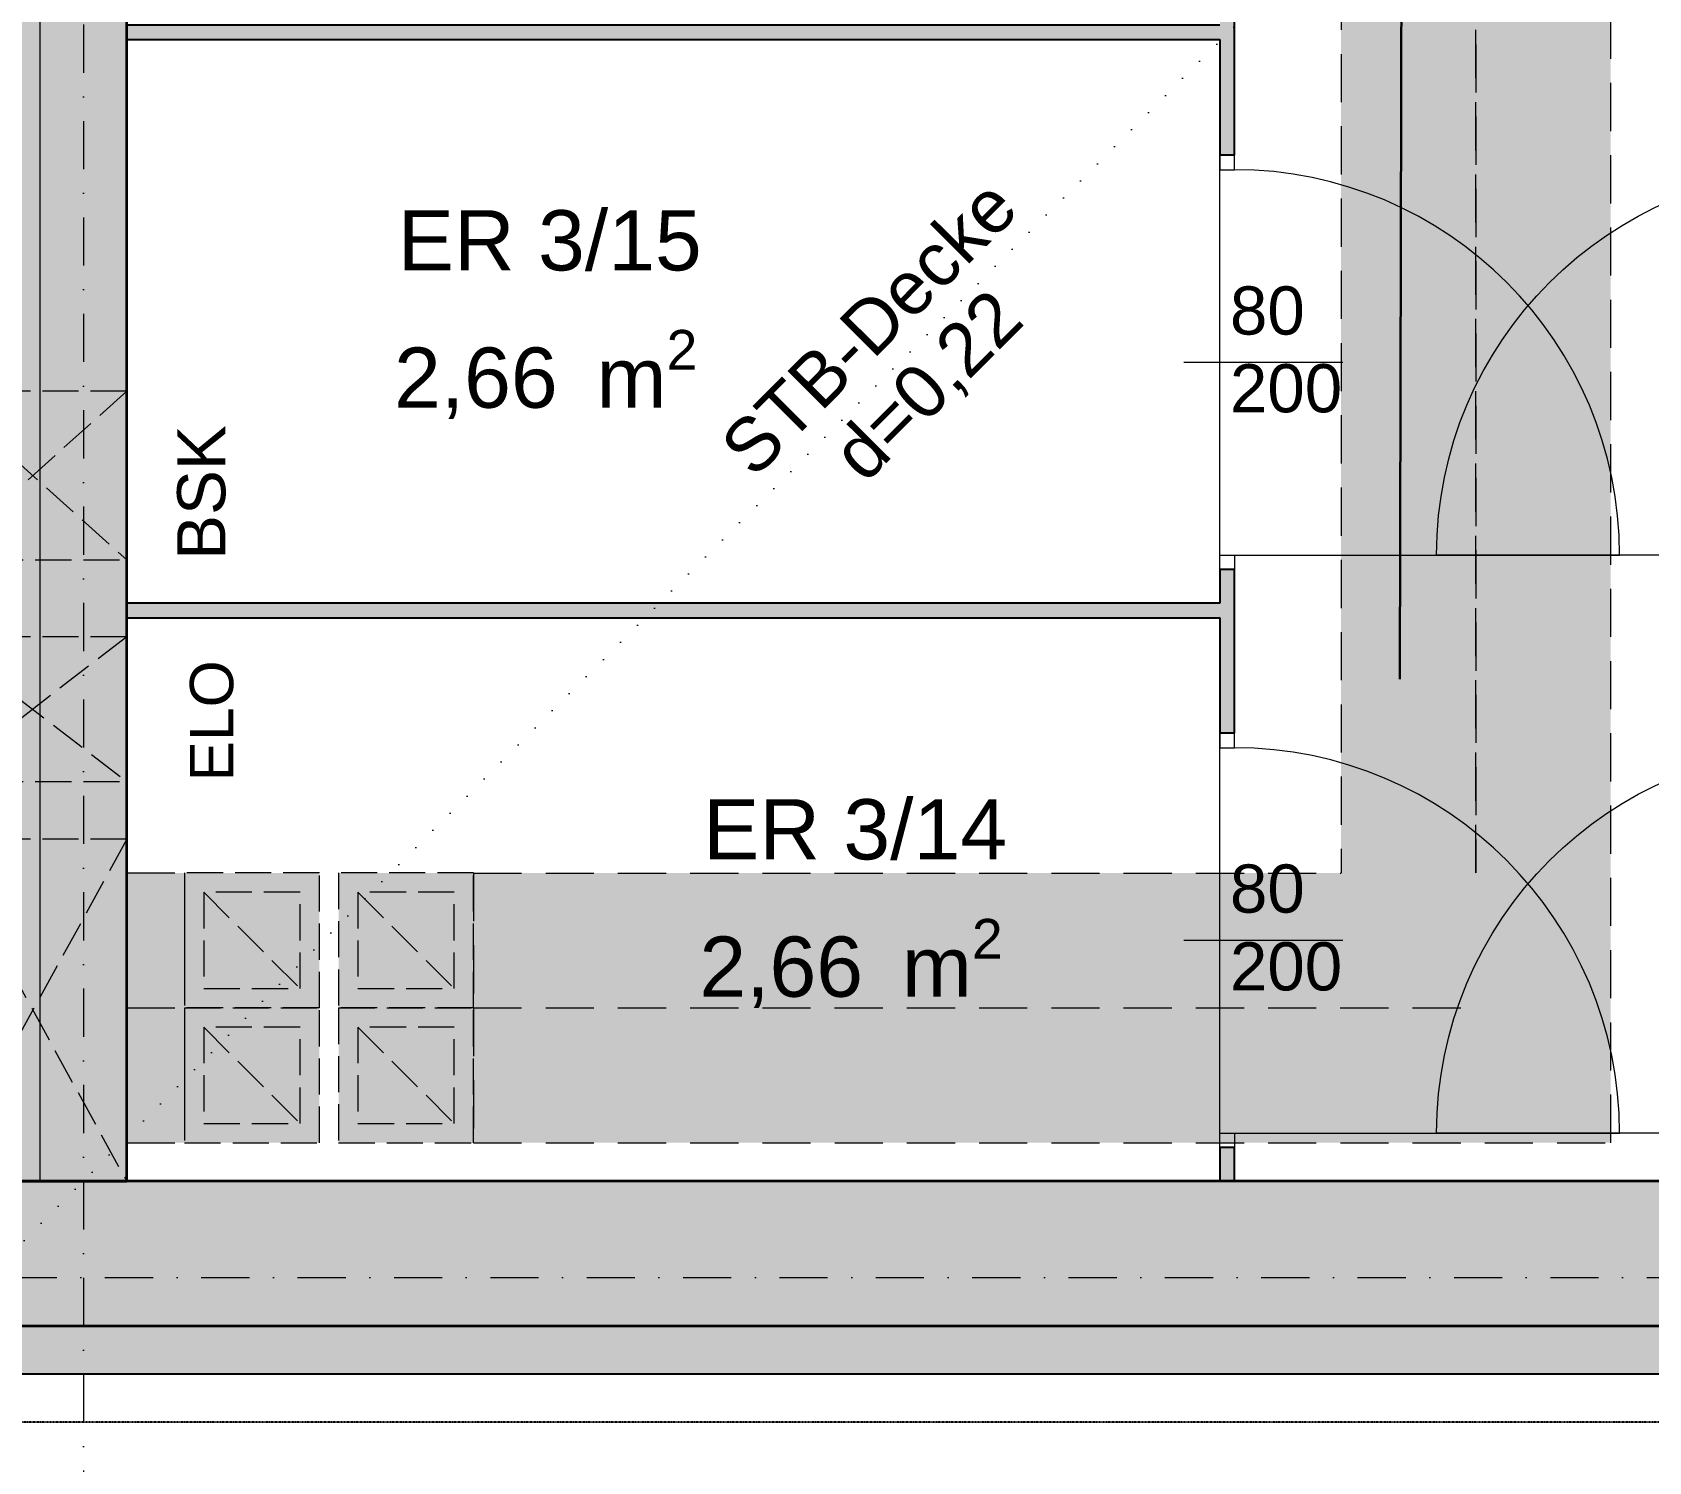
# Model space of a CAD drawing. Header units: millimetres. Extents: x 32522367 to 32638135, y 41424826 to 41540167.
# Drawn here: x 32602223 to 32605579, y 41441631 to 41444598 of the extents above; entities that cross this region are included whole.
import ezdxf
from ezdxf.enums import TextEntityAlignment as Align

# ---------------------------------------------------------------- set-up
doc = ezdxf.new("R2010")
doc.units = ezdxf.units.MM
for name, pattern in [('Punktlinie weit', [0.05, 0, -0.05]), ('Raster', [0.2, 0.1, -0.05, 0, -0.05]), ('Strichlinie eng', [0.1, 0.075, -0.025]), ('Strichlinie mittel', [0.15, 0.1, -0.05]), ('Strichlinie weit', [0.2, 0.15, -0.05]), ('Untersicht', [0.1, 0.075, -0.025])]:
    doc.linetypes.add(name, pattern=pattern)
for name, color, linetype in [('000 Achsraster Haupt', 251, 'Continuous'), ('110 Wand Aussen', 251, 'Continuous'), ('120 Wand Innen tragend', 251, 'Continuous'), ('130 Wand Innen', 251, 'Continuous'), ('220 Bodenaufbau', 251, 'Continuous'), ('240 Unterdaemmung', 251, 'Continuous'), ('715 Lueftung', 251, 'Continuous'), ('811 Raum 2.Erschließung_ Nebenräume_Allg.räume_Technik', 251, 'Continuous'), ('955 Polierplan Beschriftung', 251, 'Continuous'), ('Archicad Tür-Marker', 251, 'Continuous'), ('Archicad Türen', 251, 'Continuous')]:
    doc.layers.add(name, color=color, linetype=linetype)
for name, color, linetype, lineweight in [('000 Achsraster Haupt_Stift_Nr__1', 251, 'Continuous', 13), ('110 Wand Aussen_Stift_Nr__24', 251, 'Continuous', 13), ('110 Wand Aussen_Stift_Nr__29', 251, 'Continuous', 13), ('110 Wand Aussen_Stift_Nr__7', 251, 'Continuous', 25), ('110 Wand Aussen_Stift_Nr__8', 251, 'Continuous', 35), ('120 Wand Innen tragend_Stift_Nr__1', 251, 'Continuous', 13), ('120 Wand Innen tragend_Stift_Nr__24', 251, 'Continuous', 13), ('120 Wand Innen tragend_Stift_Nr__4', 251, 'Continuous', 35), ('120 Wand Innen tragend_Stift_Nr__6', 251, 'Continuous', 13), ('130 Wand Innen_Stift_Nr__26', 251, 'Continuous', 13), ('130 Wand Innen_Stift_Nr__7', 251, 'Continuous', 25), ('220 Bodenaufbau_Stift_Nr__19', 251, 'Continuous', 0), ('240 Unterdaemmung_Stift_Nr__6', 251, 'Continuous', 13), ('681 Fluchtlinien_Stift_Nr__10', 251, 'Continuous', 25), ('715 Lueftung_Stift_Nr__103', 251, 'Continuous', 18), ('715 Lueftung_Stift_Nr__104', 251, 'Continuous', 18), ('955 Polierplan Beschriftung_Stift_Nr__1', 251, 'Continuous', 13), ('956 Durchbruch Beschriftung_Stift_Nr__61', 251, 'Continuous', 25), ('970 Brandschutz Beschriftung.Texte_ Bemaßung_ Symbole_ Fluchtwege_Stift_Nr__101', 251, 'Continuous', 50), ('Archicad Raumstempel_Stift_Nr__1', 251, 'Continuous', 13), ('Archicad Tür-Marker_Stift_Nr__1', 251, 'Continuous', 13), ('Archicad Türen_Stift_Nr__1', 251, 'Continuous', 13), ('Archicad Türen_Stift_Nr__7', 251, 'Continuous', 25)]:
    doc.layers.add(name, color=color, linetype=linetype, lineweight=lineweight)
doc.layers.add('E_NACHRTECH', color=3, linetype='Continuous', true_color=0x00fa00)
doc.styles.add('ERSTELLTER_STIL_1', font='arial.ttf')

# ---------------------------------------------------------------- blocks, each defined once
blk = doc.blocks.new('ER 3_14__141', base_point=(56.1069, -15.3245))
at = {"layer": 'Archicad Raumstempel_Stift_Nr__1', "color": 7, "lineweight": 13, "insert": (55.6955, -15.261), "char_height": 0.125, "attachment_point": 1, "rotation": 343.6401, "style": 'ERSTELLTER_STIL_1'}
blk.add_mtext('\\A1;{\\pql;\\pt0,0.05;\\fArial|b0|i0|c0|p0;\\W1.000000;2,66\\fArial|b0|i0|c0|p0;\\W1.000000;\\A1{\\H.66x;\\S^  ;}\\fArial|b0|i0|c0|p0;\\W1.000000; m\\fArial|b0|i0|c0|p0;\\W1.000000;\\A1{\\H.66x;\\S2^  ;}}', dxfattribs=at)
at = {"layer": 'Archicad Raumstempel_Stift_Nr__1', "color": 7, "lineweight": 13, "style": 'ERSTELLTER_STIL_1'}
for tag, p in [('ROOM_NAME', (55.7732, -15.0248)), ('DUMMY_890', (56.3675, -15.1707)), ('DUMMY_891', (55.704, -15.2318))]:
    blk.add_attdef(tag, text='', height=0.125, rotation=343.6401, dxfattribs=at).set_placement(p, align=Align.TOP_LEFT)
blk = doc.blocks.new('ER 3_15__142', base_point=(55.5711, -13.893))
at = {"layer": 'Archicad Raumstempel_Stift_Nr__1', "color": 7, "lineweight": 13, "insert": (55.4315, -13.9093), "char_height": 0.125, "attachment_point": 1, "rotation": 343.6401, "style": 'ERSTELLTER_STIL_1'}
blk.add_mtext('\\A1;{\\pql;\\pt0,0.05;\\fArial|b0|i0|c0|p0;\\W1.000000;2,66\\fArial|b0|i0|c0|p0;\\W1.000000;\\A1{\\H.66x;\\S^  ;}\\fArial|b0|i0|c0|p0;\\W1.000000; m\\fArial|b0|i0|c0|p0;\\W1.000000;\\A1{\\H.66x;\\S2^  ;}}', dxfattribs=at)
at = {"layer": 'Archicad Raumstempel_Stift_Nr__1', "color": 7, "lineweight": 13, "style": 'ERSTELLTER_STIL_1'}
for tag, p in [('ROOM_NAME', (55.5092, -13.6731)), ('DUMMY_890', (56.1035, -13.819)), ('DUMMY_891', (55.44, -13.8801))]:
    blk.add_attdef(tag, text='', height=0.125, rotation=343.6401, dxfattribs=at).set_placement(p, align=Align.TOP_LEFT)
blk = doc.blocks.new('Decke_49', base_point=(54.4012, -15.4487))
at = {"layer": '240 Unterdaemmung_Stift_Nr__6', "color": 7, "linetype": 'Continuous', "lineweight": 13, "flags": 128}
blk.add_lwpolyline([(54.4012, -15.4487), (58.9108, -16.7725), (59.6346, -14.307), (59.9416, -14.3971), (60.6614, -11.9452), (60.3545, -11.8551), (60.0666, -11.7706), (55.8448, -10.5312)], close=True, dxfattribs=at)
blk = doc.blocks.new('Decke_61', base_point=(56.4114, -7.9618))
at = {"layer": '220 Bodenaufbau_Stift_Nr__19', "color": 255, "linetype": 'Continuous', "lineweight": 0, "flags": 128}
blk.add_lwpolyline([(68.9234, -7.0908), (69.5487, -4.9606), (65.7298, -3.8396), (68.4817, 5.5348), (85.0429, 0.6732), (78.2546, -22.451), (54.2285, -15.398), (55.9889, -9.401)], dxfattribs=at)
blk = doc.blocks.new('Öffnung_152')
at = {"layer": '120 Wand Innen tragend_Stift_Nr__1', "color": 7, "linetype": 'Untersicht', "lineweight": 13}
for p, q in [((54.227, -14.6576), (54.4012, -15.4487)), ((54.6012, -14.7674), (54.027, -15.3388))]:
    blk.add_line(p, q, dxfattribs=at)
at = {"layer": '120 Wand Innen tragend_Stift_Nr__4', "color": 7, "linetype": 'Continuous', "lineweight": 35, "flags": 128}
for points in [[(54.227, -14.6576), (54.027, -15.3388)], [(54.4012, -15.4487), (54.6012, -14.7674)], [(54.027, -15.3388), (54.4012, -15.4487)]]:
    blk.add_lwpolyline(points, dxfattribs=at)
at = {"layer": '120 Wand Innen tragend_Stift_Nr__6', "color": 7, "linetype": 'Untersicht', "lineweight": 13, "flags": 128}
blk.add_lwpolyline([(54.6012, -14.7674), (54.227, -14.6576)], dxfattribs=at)
blk = doc.blocks.new('Öffnung_156')
at = {"layer": '120 Wand Innen tragend_Stift_Nr__1', "color": 7, "linetype": 'Untersicht', "lineweight": 13}
for p, q in [((54.3453, -14.2546), (54.635, -14.6523)), ((54.7195, -14.3644), (54.2608, -14.5424))]:
    blk.add_line(p, q, dxfattribs=at)
at = {"layer": '120 Wand Innen tragend_Stift_Nr__4', "color": 7, "linetype": 'Continuous', "lineweight": 35, "flags": 128}
for points in [[(54.3453, -14.2546), (54.2608, -14.5424)], [(54.635, -14.6523), (54.7195, -14.3644)]]:
    blk.add_lwpolyline(points, dxfattribs=at)
at = {"layer": '120 Wand Innen tragend_Stift_Nr__6', "color": 7, "linetype": 'Untersicht', "lineweight": 13, "flags": 128}
for points in [[(54.7195, -14.3644), (54.3453, -14.2546)], [(54.2608, -14.5424), (54.635, -14.6523)]]:
    blk.add_lwpolyline(points, dxfattribs=at)
blk = doc.blocks.new('Öffnung_157')
at = {"layer": '120 Wand Innen tragend_Stift_Nr__1', "color": 7, "linetype": 'Untersicht', "lineweight": 13}
for p, q in [((54.4889, -13.7652), (54.7646, -14.2109)), ((54.8631, -13.8751), (54.3903, -14.1011))]:
    blk.add_line(p, q, dxfattribs=at)
at = {"layer": '120 Wand Innen tragend_Stift_Nr__4', "color": 7, "linetype": 'Continuous', "lineweight": 35, "flags": 128}
for points in [[(54.4889, -13.7652), (54.3903, -14.1011)], [(54.7646, -14.2109), (54.8631, -13.8751)]]:
    blk.add_lwpolyline(points, dxfattribs=at)
at = {"layer": '120 Wand Innen tragend_Stift_Nr__6', "color": 7, "linetype": 'Untersicht', "lineweight": 13, "flags": 128}
for points in [[(54.8631, -13.8751), (54.4889, -13.7652)], [(54.3903, -14.1011), (54.7646, -14.2109)]]:
    blk.add_lwpolyline(points, dxfattribs=at)
blk = doc.blocks.new('Wand_333', base_point=(55.7874, -9.3419))
at = {"layer": '120 Wand Innen tragend_Stift_Nr__24', "linetype": 'Continuous', "lineweight": 13}
blk.add_hatch(color=92, dxfattribs=at).paths.add_polyline_path([(55.7367, -9.5146), (54.027, -15.3388), (54.4012, -15.4487), (56.1109, -9.6245)])
at = {"layer": '120 Wand Innen tragend_Stift_Nr__4', "color": 7, "linetype": 'Continuous', "lineweight": 35, "flags": 128}
for points in [[(54.8631, -13.8751), (56.1109, -9.6245)], [(54.7195, -14.3644), (54.7646, -14.2109)], [(54.6012, -14.7674), (54.635, -14.6523)]]:
    blk.add_lwpolyline(points, dxfattribs=at)
blk = doc.blocks.new('Wand_381', base_point=(53.9425, -15.6267))
at = {"layer": '110 Wand Aussen_Stift_Nr__24', "linetype": 'Continuous', "lineweight": 13}
blk.add_hatch(color=92, dxfattribs=at).paths.add_polyline_path([(78.2546, -22.451), (54.027, -15.3388), (53.9425, -15.6267), (78.1701, -22.7389)])
at = {"layer": '110 Wand Aussen_Stift_Nr__29', "linetype": 'Continuous', "lineweight": 13}
blk.add_hatch(color=6, dxfattribs=at).paths.add_polyline_path([(78.458, -22.8234), (53.9425, -15.6267), (53.9143, -15.7226), (78.4298, -22.9193)])
at = {"layer": '110 Wand Aussen_Stift_Nr__7', "color": 7, "linetype": 'Continuous', "lineweight": 25, "flags": 128}
blk.add_lwpolyline([(53.9143, -15.7226), (78.4298, -22.9193)], dxfattribs=at)
at = {"layer": '110 Wand Aussen_Stift_Nr__8', "color": 7, "linetype": 'Continuous', "lineweight": 35}
blk.add_line((53.9425, -15.6267), (78.1701, -22.7389), dxfattribs=at)
at = {"layer": '110 Wand Aussen_Stift_Nr__8', "color": 7, "linetype": 'Continuous', "lineweight": 35, "flags": 128}
blk.add_lwpolyline([(59.2659, -16.8768), (54.027, -15.3388)], dxfattribs=at)
blk = doc.blocks.new('Blockrahmentür 1-Fl 27_8')
at = {"layer": 'Archicad Türen_Stift_Nr__1', "color": 7, "linetype": 'Continuous', "lineweight": 13}
for p, q in [((0.4, 0), (0.4, 0.8)), ((-0.4, 0), (-0.43, 0)), ((-0.43, 0), (-0.43, -0.03)), ((-0.4, -0.02), (-0.4, 0)), ((0.4, -0.02), (0.4, 0)), ((0.4, 0), (0.43, 0)), ((0.43, 0), (0.43, -0.03)), ((-0.43, -0.03), (-0.4, -0.03)), ((-0.4, -0.03), (-0.4, -0.02)), ((0.4, -0.03), (0.4, -0.02)), ((0.43, -0.03), (0.4, -0.03))]:
    blk.add_line(p, q, dxfattribs=at)
blk.add_arc((0.4, 0), 0.8, 90, 180, dxfattribs=at)
at = {"layer": 'Archicad Türen_Stift_Nr__7', "color": 7, "linetype": 'Continuous', "lineweight": 25}
for p, q in [((-0.43, 0), (-0.43, -0.03)), ((-0.43, 0), (-0.43, -0.03)), ((0.43, 0), (0.43, -0.03)), ((0.43, 0), (0.43, -0.03))]:
    blk.add_line(p, q, dxfattribs=at)
blk = doc.blocks.new('T Marker AUT 27_13')
at = {"layer": 'Archicad Tür-Marker_Stift_Nr__1', "color": 7, "linetype": 'Continuous', "lineweight": 13}
blk.add_line((0, -0.255), (0, 0.075), dxfattribs=at)
at = {"layer": 'Archicad Tür-Marker_Stift_Nr__1', "color": 7, "lineweight": 13, "style": 'ERSTELLTER_STIL_1'}
for tag, height, p in [('DUMMY_270', 0.1, (-0.165, 0.0026)), ('DUMMY_268', 0.1, (-0.0036, 0.0026)), ('DUMMY_269', 0.0667, (0.0631, -0.1825)), ('DUMMY_271', 0.0667, (-0.0983, -0.2588))]:
    blk.add_attdef(tag, text='', height=height, rotation=270, dxfattribs=at).set_placement(p, align=Align.BOTTOM_LEFT)
blk = doc.blocks.new('Wand_487', base_point=(56.4948, -16.3759))
at = {"layer": '130 Wand Innen_Stift_Nr__26', "linetype": 'Continuous', "lineweight": 13}
for points in [[(57.1792, -14.0443), (57.208, -14.0528), (57.3038, -13.7265), (57.275, -13.7181)], [(56.8412, -15.1957), (56.87, -15.2042), (56.9658, -14.878), (56.937, -14.8695)], [(56.5793, -16.0881), (56.6081, -16.0965), (56.6278, -16.0294), (56.599, -16.0209)]]:
    blk.add_hatch(color=5, dxfattribs=at).paths.add_polyline_path(points)
at = {"layer": '130 Wand Innen_Stift_Nr__7', "color": 7, "linetype": 'Continuous', "lineweight": 25}
for p, q in [((57.208, -14.0528), (57.1792, -14.0443)), ((56.9658, -14.878), (56.937, -14.8695)), ((56.87, -15.2042), (56.8412, -15.1957)), ((56.6278, -16.0294), (56.599, -16.0209))]:
    blk.add_line(p, q, dxfattribs=at)
at = {"layer": '130 Wand Innen_Stift_Nr__7', "color": 7, "linetype": 'Continuous', "lineweight": 25, "flags": 128}
for points in [[(57.208, -14.0528), (57.3038, -13.7265)], [(57.2468, -13.814), (57.1792, -14.0443)], [(56.87, -15.2042), (56.9658, -14.878)], [(56.937, -14.8695), (56.9173, -14.9367)], [(56.9088, -14.9655), (56.8412, -15.1957)], [(56.599, -16.0209), (56.5793, -16.0881)], [(56.6081, -16.0965), (56.6278, -16.0294)], [(56.6081, -16.0965), (56.5793, -16.0881)]]:
    blk.add_lwpolyline(points, dxfattribs=at)
at = {"layer": 'Archicad Tür-Marker', "color": 7, "lineweight": 13}
ref = blk.add_blockref('T Marker AUT 27_13', (57.0581, -14.4569), dxfattribs=dict(at, rotation=73.64008866835228))
ref.add_attrib('DUMMY_268', '80', dxfattribs={"layer": 'Archicad Tür-Marker_Stift_Nr__1', "color": 7, "lineweight": 13, "height": 0.1, "rotation": 343.6401, "style": 'ERSTELLTER_STIL_1'}).set_placement((57.0859, -14.4362), align=Align.BOTTOM_LEFT)
ref.add_attrib('DUMMY_270', '200', dxfattribs={"layer": 'Archicad Tür-Marker_Stift_Nr__1', "color": 7, "lineweight": 13, "height": 0.1, "rotation": 343.6401, "style": 'ERSTELLTER_STIL_1'}).set_placement((57.0404, -14.5911), align=Align.BOTTOM_LEFT)
ref = blk.add_blockref('T Marker AUT 27_13', (56.7201, -15.6083), dxfattribs=dict(at, rotation=73.64008866835228))
ref.add_attrib('DUMMY_268', '80', dxfattribs={"layer": 'Archicad Tür-Marker_Stift_Nr__1', "color": 7, "lineweight": 13, "height": 0.1, "rotation": 343.6401, "style": 'ERSTELLTER_STIL_1'}).set_placement((56.7479, -15.5876), align=Align.BOTTOM_LEFT)
ref.add_attrib('DUMMY_270', '200', dxfattribs={"layer": 'Archicad Tür-Marker_Stift_Nr__1', "color": 7, "lineweight": 13, "height": 0.1, "rotation": 343.6401, "style": 'ERSTELLTER_STIL_1'}).set_placement((56.7024, -15.7425), align=Align.BOTTOM_LEFT)
at = {"layer": 'Archicad Türen', "color": 7, "linetype": 'Continuous', "lineweight": 13, "rotation": 253.6400886683523}
for p in [(57.0869, -14.4654), (56.7489, -15.6168)]:
    blk.add_blockref('Blockrahmentür 1-Fl 27_8', p, dxfattribs=at)
blk = doc.blocks.new('Wand_488', base_point=(57.723, -16.7365))
at = {"layer": 'Archicad Türen', "color": 7, "linetype": 'Continuous', "lineweight": 13, "xscale": -1, "rotation": 73.64008921166618}
for p in [(58.2575, -14.809), (57.9195, -15.9604)]:
    blk.add_blockref('Blockrahmentür 1-Fl 27_8', p, dxfattribs=at)
blk = doc.blocks.new('Wand_489', base_point=(54.735, -14.3117))
at = {"layer": '130 Wand Innen_Stift_Nr__26', "linetype": 'Continuous', "lineweight": 13}
blk.add_hatch(color=5, dxfattribs=at).paths.add_polyline_path([(54.7308, -14.3261), (56.9088, -14.9655), (56.9173, -14.9367), (54.7392, -14.2973)])
at = {"layer": '130 Wand Innen_Stift_Nr__7', "color": 7, "linetype": 'Continuous', "lineweight": 25, "flags": 128}
for points in [[(54.7392, -14.2973), (54.7308, -14.3261)], [(56.9173, -14.9367), (54.7392, -14.2973)], [(54.7308, -14.3261), (56.9088, -14.9655)]]:
    blk.add_lwpolyline(points, dxfattribs=at)
blk = doc.blocks.new('Wand_490', base_point=(55.073, -13.1603))
at = {"layer": '130 Wand Innen_Stift_Nr__26', "linetype": 'Continuous', "lineweight": 13}
blk.add_hatch(color=5, dxfattribs=at).paths.add_polyline_path([(55.0688, -13.1746), (57.2468, -13.814), (57.2553, -13.7853), (55.0772, -13.1459)])
at = {"layer": '130 Wand Innen_Stift_Nr__7', "color": 7, "linetype": 'Continuous', "lineweight": 25, "flags": 128}
for points in [[(55.0772, -13.1459), (55.0688, -13.1746)], [(57.2553, -13.7853), (55.0772, -13.1459)], [(55.0688, -13.1746), (57.2468, -13.814)]]:
    blk.add_lwpolyline(points, dxfattribs=at)
blk = doc.blocks.new('Lüftungskanal-ABL 20x20')
at = {"layer": '715 Lueftung', "linetype": 'Continuous', "lineweight": 0, "true_color": 0xffffff}
blk.add_hatch(color=7, dxfattribs=at).paths.add_polyline_path([(0, 0.28), (0, 0), (0.28, 0), (0.28, 0.28)])
at = {"layer": '715 Lueftung_Stift_Nr__103', "color": 56, "linetype": 'Strichlinie eng', "lineweight": 18, "true_color": 0x8c7b00}
for p, q in [((0, 0.28), (0, 0)), ((0.28, 0.28), (0, 0.28)), ((0.28, 0), (0.28, 0.28)), ((0.04, 0.24), (0.04, 0.04)), ((0.24, 0.24), (0.04, 0.24)), ((0.04, 0.04), (0.24, 0.24)), ((0.24, 0.04), (0.24, 0.24)), ((0.04, 0.04), (0.24, 0.04)), ((0, 0), (0.28, 0))]:
    blk.add_line(p, q, dxfattribs=at)
blk = doc.blocks.new('Lüftungskanal-ZUL 20x20_2')
at = {"layer": '715 Lueftung', "linetype": 'Continuous', "lineweight": 0, "true_color": 0xffffff}
blk.add_hatch(color=7, dxfattribs=at).paths.add_polyline_path([(0, 0.28), (0, 0), (0.28, 0), (0.28, 0.28)])
at = {"layer": '715 Lueftung_Stift_Nr__104', "color": 202, "linetype": 'Strichlinie eng', "lineweight": 18, "true_color": 0x9900cc}
for p, q in [((0, 0.28), (0, 0)), ((0.28, 0.28), (0, 0.28)), ((0.28, 0), (0.28, 0.28)), ((0.04, 0.24), (0.04, 0.04)), ((0.24, 0.24), (0.04, 0.24)), ((0.04, 0.04), (0.24, 0.24)), ((0.24, 0.04), (0.24, 0.24)), ((0.04, 0.04), (0.24, 0.04)), ((0, 0), (0.28, 0))]:
    blk.add_line(p, q, dxfattribs=at)
blk = doc.blocks.new('Träger_52', base_point=(44.9447, -12.4434))
at = {"layer": '715 Lueftung_Stift_Nr__104', "linetype": 'Continuous', "lineweight": 0, "true_color": 0x260033}
blk.add_hatch(color=198, dxfattribs=at).paths.add_polyline_path([(54.6177, -15.1371), (54.5026, -15.1033), (54.4237, -15.3719), (54.5389, -15.4057)])
at = {"layer": '715 Lueftung_Stift_Nr__104', "color": 202, "linetype": 'Strichlinie mittel', "lineweight": 18, "true_color": 0x9900cc, "flags": 128}
for points in [[(54.4237, -15.3719), (54.5026, -15.1033)], [(54.5026, -15.1033), (54.6177, -15.1371)], [(54.6177, -15.1371), (54.5389, -15.4057)], [(54.4237, -15.3719), (54.5389, -15.4057)]]:
    blk.add_lwpolyline(points, dxfattribs=at)
blk = doc.blocks.new('Träger_53', base_point=(48.1997, -13.1071))
at = {"layer": '715 Lueftung_Stift_Nr__103', "linetype": 'Continuous', "lineweight": 0, "true_color": 0x231e00}
blk.add_hatch(color=38, dxfattribs=at).paths.add_polyline_path([(54.6966, -14.8684), (54.5815, -14.8346), (54.5026, -15.1033), (54.6177, -15.1371)])
at = {"layer": '715 Lueftung_Stift_Nr__103', "color": 56, "linetype": 'Strichlinie mittel', "lineweight": 18, "true_color": 0x8c7b00, "flags": 128}
for points in [[(54.5026, -15.1033), (54.5815, -14.8346)], [(54.5815, -14.8346), (54.6966, -14.8684)], [(54.6966, -14.8684), (54.6177, -15.1371)], [(54.5026, -15.1033), (54.6177, -15.1371)]]:
    blk.add_lwpolyline(points, dxfattribs=at)
blk = doc.blocks.new('Träger_57', base_point=(58.0816, -12.3603))
at = {"layer": '715 Lueftung_Stift_Nr__103', "linetype": 'Continuous', "lineweight": 0, "true_color": 0x231e00}
blk.add_hatch(color=38, dxfattribs=at).paths.add_polyline_path([(57.9867, -12.1865), (57.0008, -15.5448), (57.2695, -15.6237), (58.1765, -12.5341)])
at = {"layer": '715 Lueftung_Stift_Nr__103', "color": 56, "linetype": 'Strichlinie mittel', "lineweight": 18, "true_color": 0x8c7b00, "flags": 128}
for points in [[(57.9867, -12.1865), (57.0008, -15.5448)], [(58.1765, -12.5341), (57.2695, -15.6237)]]:
    blk.add_lwpolyline(points, dxfattribs=at)
blk = doc.blocks.new('Träger_58', base_point=(55.2329, -15.1717))
at = {"layer": '715 Lueftung_Stift_Nr__103', "linetype": 'Continuous', "lineweight": 0, "true_color": 0x231e00}
blk.add_hatch(color=38, dxfattribs=at).paths.add_polyline_path([(55.1934, -15.3061), (57.1906, -15.8924), (57.2695, -15.6237), (55.2723, -15.0374)])
at = {"layer": '715 Lueftung_Stift_Nr__103', "color": 56, "linetype": 'Strichlinie mittel', "lineweight": 18, "true_color": 0x8c7b00, "flags": 128}
for points in [[(55.2723, -15.0374), (55.1934, -15.3061)], [(55.2723, -15.0374), (57.0008, -15.5448)], [(55.1934, -15.3061), (57.1906, -15.8924)]]:
    blk.add_lwpolyline(points, dxfattribs=at)
blk = doc.blocks.new('Träger_59', base_point=(55.154, -15.4404))
at = {"layer": '715 Lueftung_Stift_Nr__104', "linetype": 'Continuous', "lineweight": 0, "true_color": 0x260033}
blk.add_hatch(color=198, dxfattribs=at).paths.add_polyline_path([(55.1146, -15.5747), (57.3804, -16.2399), (57.1906, -15.8924), (55.1934, -15.3061)])
at = {"layer": '715 Lueftung_Stift_Nr__104', "color": 202, "linetype": 'Strichlinie mittel', "lineweight": 18, "true_color": 0x9900cc, "flags": 128}
for points in [[(55.1934, -15.3061), (55.1146, -15.5747)], [(55.1934, -15.3061), (57.1906, -15.8924)], [(55.1146, -15.5747), (57.3804, -16.2399)]]:
    blk.add_lwpolyline(points, dxfattribs=at)
blk = doc.blocks.new('Träger_60', base_point=(57.2855, -16.0661))
at = {"layer": '715 Lueftung_Stift_Nr__104', "linetype": 'Continuous', "lineweight": 0, "true_color": 0x260033}
blk.add_hatch(color=198, dxfattribs=at).paths.add_polyline_path([(57.3804, -16.2399), (58.3663, -12.8816), (58.1765, -12.5341), (57.1906, -15.8924)])
at = {"layer": '715 Lueftung_Stift_Nr__104', "color": 202, "linetype": 'Strichlinie mittel', "lineweight": 18, "true_color": 0x9900cc, "flags": 128}
for points in [[(57.2695, -15.6237), (58.1765, -12.5341)], [(57.3804, -16.2399), (58.3663, -12.8816)]]:
    blk.add_lwpolyline(points, dxfattribs=at)
blk = doc.blocks.new('Etikett_294', base_point=(56.1552, -10.2488))
at = {"layer": '955 Polierplan Beschriftung_Stift_Nr__1', "color": 7, "linetype": 'Punktlinie weit', "lineweight": 13}
blk.add_line((53.9425, -15.6267), (60.6614, -11.9452), dxfattribs=at)
at = {"layer": '955 Polierplan Beschriftung_Stift_Nr__1', "color": 7, "lineweight": 13, "insert": (56.4402, -14.2631), "char_height": 0.11, "attachment_point": 5, "rotation": 28.72, "line_spacing_factor": 0.929581, "style": 'ERSTELLTER_STIL_1'}
blk.add_mtext('\\A1;{\\pqc;\\fArial|b0|i0|c0|p0;\\W1.000000;\\fArial|b0|i0|c0|p0;\\W1.000000;\\fArial|b0|i0|c0|p0;\\W1.000000;STB-Decke\\fArial|b0|i0|c0|p0;\\W1.000000;\\A1{\\H.66x;\\S^  ;}\\fArial|b0|i0|c0|p0;\\W1.000000;\\fArial|b0|i0|c0|p0;\\W1.000000;\\P\\pqc;\\fArial|b0|i0|c0|p0;\\W1.000000;d=\\fArial|b0|i0|c0|p0;\\W1.000000;\\fArial|b0|i0|c0|p0;\\W1.000000;0,22\\fArial|b0|i0|c0|p0;\\W1.000000;\\A1{\\H.66x;\\S^  ;}\\fArial|b0|i0|c0|p0;\\W1.000000;\\fArial|b0|i0|c0|p0;\\W1.000000;}', dxfattribs=at)
blk = doc.blocks.new('Standard-Rastermarker_17')
at = {"layer": '000 Achsraster Haupt_Stift_Nr__1', "color": 7, "linetype": 'Raster', "lineweight": 13}
blk.add_line((1, 0), (34.7949, 0), dxfattribs=at)
at = {"layer": '000 Achsraster Haupt_Stift_Nr__1', "color": 7, "lineweight": 13, "style": 'ERSTELLTER_STIL_1'}
for tag, p in [('AC_MarkerText_1_0', (-0.3593, -0.0343)), ('AC_MarkerText_1_1', (35.9356, -0.0343))]:
    blk.add_attdef(tag, text='', height=0.15, rotation=90, dxfattribs=at).set_placement(p, align=Align.TOP_CENTER)
blk = doc.blocks.new('Standard-Rastermarker_20')
at = {"layer": '000 Achsraster Haupt_Stift_Nr__1', "color": 7, "linetype": 'Raster', "lineweight": 13}
blk.add_line((1, 0), (91.4133, 0), dxfattribs=at)
at = {"layer": '000 Achsraster Haupt_Stift_Nr__1', "color": 7, "lineweight": 13, "style": 'ERSTELLTER_STIL_1'}
for tag, p in [('AC_MarkerText_1_0', (-0.25, 0.075)), ('AC_MarkerText_1_1', (92.6633, 0.075))]:
    blk.add_attdef(tag, text='', height=0.15, dxfattribs=at).set_placement(p, align=Align.TOP_CENTER)

msp = doc.modelspace()

# ---------------------------------------------------------------- linework, layer by layer
at = {"layer": '681 Fluchtlinien_Stift_Nr__10', "color": 1, "linetype": 'Strichlinie weit', "lineweight": 25}
msp.add_lwpolyline([(32545868.865, 41441712.417), (32545868.431, 41527613.435), (32593380.819, 41527613.674), (32593380.92, 41507613.674), (32565868.532, 41507613.536), (32565868.764, 41461712.518), (32607781.152, 41461712.73), (32607781.069, 41478013.747), (32627781.069, 41478013.848), (32627781.253, 41441712.831)], close=True, dxfattribs=at)
msp.add_lwpolyline([(32587378.762, 41461712.627), (32607781.152, 41461712.73), (32607781.069, 41478013.747), (32627781.069, 41478013.848), (32627781.253, 41441712.831), (32587378.862, 41441712.627)], dxfattribs=at)
at = {"layer": '811 Raum 2.Erschließung_ Nebenräume_Allg.räume_Technik', "color": 31, "linetype": 'Continuous', "lineweight": 0, "true_color": 0xffcc66, "flags": 128}
for points in [[(32602418.832, 41448282.703), (32602418.862, 41442212.707), (32608238.863, 41442212.737), (32608238.851, 41444582.733), (32607188.858, 41444582.728), (32607188.857, 41444782.728), (32608238.85, 41444782.733), (32608238.832, 41448282.732)], [(32602418.851, 41444582.707), (32602418.857, 41443412.707), (32604688.857, 41443412.719), (32604688.851, 41444582.719)], [(32602418.857, 41443382.707), (32602418.863, 41442212.707), (32604688.863, 41442212.719), (32604688.857, 41443382.719)]]:
    msp.add_lwpolyline(points, close=True, dxfattribs=at)
at = {"layer": 'E_NACHRTECH', "color": 3, "lineweight": 30}
msp.add_lwpolyline([(32605073.174, 41448072.767), (32605062.15, 41443254.894)], dxfattribs=at)

# ---------------------------------------------------------------- block references
at = {"layer": '000 Achsraster Haupt', "color": 7, "linetype": 'Continuous', "lineweight": 18, "xscale": 999.9999999999995, "yscale": 999.9999999999995, "zscale": 999.9999999999995}
for name, p, rotation in [('Standard-Rastermarker_17', (32602328.739, 41466424.171), 270.0002901272617), ('Standard-Rastermarker_20', (32539942.829, 41442012.387), 0.0002901272618044)]:
    msp.add_blockref(name, p, dxfattribs=dict(at, rotation=rotation))
at = {"layer": '110 Wand Aussen', "color": 7, "lineweight": 35, "xscale": 1000, "yscale": 1000, "zscale": 1000, "rotation": 16.36019999999994}
msp.add_blockref('Wand_381', (32602028.864, 41441912.707), dxfattribs=at)
at = {"layer": '120 Wand Innen tragend', "color": 7, "lineweight": 35, "xscale": 1000, "yscale": 1000, "zscale": 1000, "rotation": 16.36019999999994}
msp.add_blockref('Wand_333', (32602028.831, 41448462.701), dxfattribs=at)
at = {"layer": '120 Wand Innen tragend', "color": 7, "linetype": 'Continuous', "lineweight": 13, "xscale": 1000, "yscale": 1000, "zscale": 1000, "rotation": 16.36019999999994}
for name in ['Öffnung_157', 'Öffnung_156', 'Öffnung_152']:
    msp.add_blockref(name, (32545868.865, 41441712.417), dxfattribs=at)
at = {"layer": '130 Wand Innen', "color": 7, "lineweight": 35, "xscale": 1000, "yscale": 1000, "zscale": 1000, "rotation": 16.36019999999994}
for name, p in [('Wand_487', (32604688.864, 41441912.715)), ('Wand_488', (32605968.864, 41441912.721)), ('Wand_490', (32602418.851, 41444597.703)), ('Wand_489', (32602418.857, 41443397.703))]:
    msp.add_blockref(name, p, dxfattribs=at)
at = {"layer": '220 Bodenaufbau', "color": 255, "linetype": 'Continuous', "lineweight": 0, "xscale": 1000, "yscale": 1000, "zscale": 1000, "rotation": 16.36019999999994}
msp.add_blockref('Decke_61', (32602238.823, 41449962.702), dxfattribs=at)
at = {"layer": '240 Unterdaemmung', "color": 7, "linetype": 'Continuous', "lineweight": 13, "xscale": 1000, "yscale": 1000, "zscale": 1000, "rotation": 16.36019999999994}
msp.add_blockref('Decke_49', (32602418.863, 41442212.707), dxfattribs=at)
at = {"layer": '715 Lueftung', "color": 8, "lineweight": 13, "xscale": 1000, "yscale": 1000, "zscale": 1000, "rotation": 16.36019999999994}
for name, p in [('Träger_57', (32605080.305, 41446212.716)), ('Träger_60', (32605360.324, 41442432.721)), ('Träger_52', (32592498.775, 41442432.656)), ('Träger_53', (32595808.86, 41442712.673)), ('Träger_58', (32603138.861, 41442712.71)), ('Träger_59', (32603138.862, 41442432.71))]:
    msp.add_blockref(name, p, dxfattribs=at)
at = {"layer": '715 Lueftung', "color": 7, "linetype": 'Continuous', "lineweight": 13, "xscale": 999.9999999999995, "yscale": 999.9999999999995, "zscale": 999.9999999999995, "rotation": 270.0002901272613}
for name, p in [('Lüftungskanal-ABL 20x20', (32602538.86, 41442852.707)), ('Lüftungskanal-ABL 20x20', (32602858.86, 41442852.709)), ('Lüftungskanal-ZUL 20x20_2', (32602538.862, 41442572.707)), ('Lüftungskanal-ZUL 20x20_2', (32602858.862, 41442572.709))]:
    msp.add_blockref(name, p, dxfattribs=at)
at = {"layer": '811 Raum 2.Erschließung_ Nebenräume_Allg.räume_Technik', "color": 7, "linetype": 'Continuous', "lineweight": 13, "xscale": 1000, "yscale": 1000, "zscale": 1000, "rotation": 16.36019999999994}
for name, p, values in [('ER 3_15__142', (32603103.244, 41444034.914), {'ROOM_NAME': 'ER 3/15'}), ('ER 3_14__141', (32604020.572, 41442812.311), {'ROOM_NAME': 'ER 3/14'})]:
    msp.add_blockref(name, p, dxfattribs=at).add_auto_attribs(values)
at = {"layer": '955 Polierplan Beschriftung', "color": 7, "linetype": 'Continuous', "lineweight": 13, "xscale": 1000, "yscale": 1000, "zscale": 1000, "rotation": 16.36019999999994}
msp.add_blockref('Etikett_294', (32602637.139, 41447696.065), dxfattribs=at)

# ---------------------------------------------------------------- texts
at = {"layer": '956 Durchbruch Beschriftung_Stift_Nr__61', "color": 5, "linetype": 'Continuous', "lineweight": 25, "insert": (32602550.012, 41443042.708), "char_height": 90, "attachment_point": 1, "rotation": 90.000289, "style": 'ERSTELLTER_STIL_1'}
msp.add_mtext('\\A1;{\\pql;\\fArial|b0|i0|c0|p0;\\W1.000000;ELO}', dxfattribs=at)
at = {"layer": '970 Brandschutz Beschriftung.Texte_ Bemaßung_ Symbole_ Fluchtwege_Stift_Nr__101', "color": 1, "linetype": 'Continuous', "lineweight": 50, "true_color": 0xf50000, "insert": (32602523.592, 41443502.709), "char_height": 100, "attachment_point": 1, "rotation": 90.000289, "style": 'ERSTELLTER_STIL_1'}
msp.add_mtext('\\A1;{\\pql;\\fArial|b0|i0|c0|p0;\\W1.000000;BSK}', dxfattribs=at)

doc.saveas('drawing.dxf')
